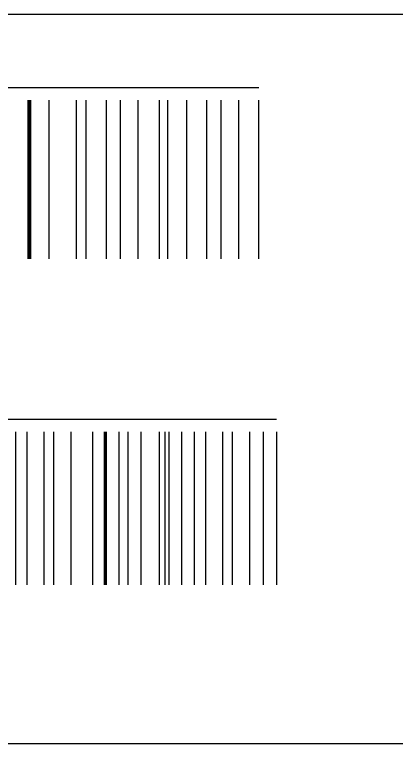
# Model space of a CAD drawing. Header units: millimetres. Extents: x 0 to 841, y 0 to 594.
# Drawn here: x 571.2 to 583.27, y 203.16 to 226.16 of the extents above; entities that cross this region are included whole.
import ezdxf

# ---------------------------------------------------------------- set-up
doc = ezdxf.new("R2010")
doc.units = ezdxf.units.MM
doc.header["$LTSCALE"] = 46.255
doc.layers.get('0').update_dxf_attribs({"linetype": 'CONTINUOUS'})

msp = doc.modelspace()

# ---------------------------------------------------------------- linework, layer by layer
at = {"color": 7, "linetype": 'CONTINUOUS'}
for p, q in [((599.45, 226.159), (523.45, 226.159)), ((540.921, 223.853), (578.921, 223.853)), ((571.62, 223.453), (571.62, 218.453)), ((571.65, 223.453), (571.65, 218.453)), ((571.68, 223.453), (571.68, 218.453)), ((571.71, 223.453), (571.71, 218.453)), ((572.29, 223.453), (572.29, 218.453)), ((573.153, 223.453), (573.153, 218.453)), ((573.456, 223.453), (573.456, 218.453)), ((574.095, 223.453), (574.095, 218.453)), ((574.542, 223.453), (574.542, 218.453)), ((575.099, 223.453), (575.099, 218.453)), ((575.774, 223.453), (575.774, 218.453)), ((576.032, 223.453), (576.032, 218.453)), ((576.631, 223.453), (576.631, 218.453)), ((577.27, 223.453), (577.27, 218.453)), ((577.717, 223.453), (577.717, 218.453)), ((578.274, 223.453), (578.274, 218.453)), ((578.921, 218.453), (578.921, 223.453)), ((530.031, 213.395), (579.475, 213.395)), ((571.231, 212.995), (571.231, 208.163)), ((571.589, 212.995), (571.589, 208.163)), ((572.127, 212.995), (572.127, 208.163)), ((572.432, 212.995), (572.432, 208.163)), ((572.98, 212.995), (572.98, 208.163)), ((573.661, 212.995), (573.661, 208.163)), ((574.036, 212.995), (574.036, 208.163)), ((574.057, 212.995), (574.057, 208.163)), ((574.077, 212.995), (574.077, 208.163)), ((574.098, 212.995), (574.098, 208.163)), ((574.498, 212.995), (574.498, 208.163)), ((574.78, 212.995), (574.78, 208.163)), ((575.197, 212.995), (575.197, 208.163)), ((575.776, 212.995), (575.776, 208.163)), ((575.953, 212.995), (575.953, 208.163)), ((576.081, 212.995), (576.081, 208.163)), ((576.478, 212.995), (576.478, 208.163)), ((576.878, 212.995), (576.878, 208.163)), ((577.236, 212.995), (577.236, 208.163)), ((577.774, 212.995), (577.774, 208.163)), ((578.079, 212.995), (578.079, 208.163)), ((578.627, 212.995), (578.627, 208.163)), ((579.058, 212.995), (579.058, 208.163)), ((579.475, 212.995), (579.475, 208.163)), ((523.45, 203.159), (599.45, 203.159))]:
    msp.add_line(p, q, dxfattribs=at)

doc.saveas('drawing.dxf')
